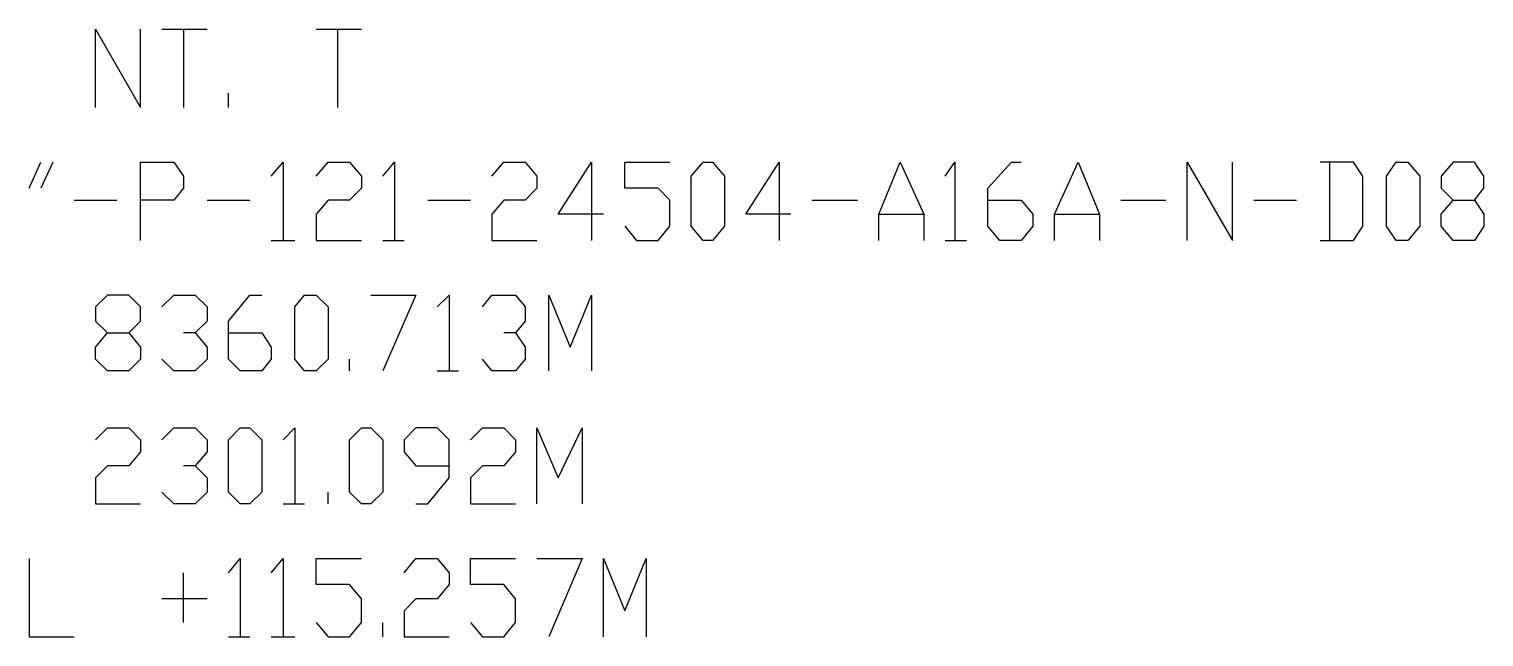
# Model space of a CAD drawing. Header units: millimetres. Extents: x 0 to 741, y 31 to 702.
# Drawn here: x 568.2 to 641.8, y 48 to 78.7 of the extents above; entities that cross this region are included whole.
import ezdxf

# ---------------------------------------------------------------- set-up
doc = ezdxf.new("R2010")
doc.units = ezdxf.units.MM
doc.layers.add('DIAGRAM', color=4, linetype='Continuous')

msp = doc.modelspace()

# ---------------------------------------------------------------- linework, layer by layer
at = {"layer": 'DIAGRAM'}
for p, q in [((571.564, 74.78), (571.564, 78.74)), ((571.564, 78.74), (573.844, 74.78)), ((573.844, 74.78), (573.844, 78.74)), ((574.924, 78.74), (577.204, 78.74)), ((576.004, 78.74), (576.004, 74.78)), ((582.724, 78.74), (585.004, 78.74)), ((583.804, 78.74), (583.804, 74.78)), ((578.284, 74.78), (578.284, 75.5)), ((568.204, 70.7), (568.804, 72.02)), ((569.404, 72.02), (568.804, 70.7)), ((573.844, 68.06), (573.844, 72.02)), ((573.844, 72.02), (575.524, 72.02)), ((575.524, 72.02), (576.004, 71.3)), ((580.444, 71.3), (581.044, 72.02)), ((581.044, 72.02), (581.044, 68.06)), ((582.724, 71.3), (583.324, 72.02)), ((583.324, 72.02), (584.404, 72.02)), ((584.404, 72.02), (585.004, 71.3)), ((586.084, 71.3), (586.684, 72.02)), ((586.684, 72.02), (586.684, 68.06)), ((591.604, 71.3), (592.204, 72.02)), ((592.204, 72.02), (593.284, 72.02)), ((593.284, 72.02), (593.884, 71.3)), ((594.964, 69.38), (596.644, 72.02)), ((596.644, 72.02), (596.644, 68.06)), ((598.324, 70.7), (598.324, 72.02)), ((598.324, 72.02), (600.604, 72.02)), ((601.684, 71.3), (602.284, 72.02)), ((602.284, 72.02), (602.764, 72.02)), ((602.764, 72.02), (603.364, 71.3)), ((604.444, 69.38), (606.124, 72.02)), ((606.124, 72.02), (606.124, 68.06)), ((611.164, 69.38), (612.244, 72.02)), ((612.244, 72.02), (613.444, 69.38)), ((614.524, 71.3), (615.004, 72.02)), ((615.004, 72.02), (615.004, 68.06)), ((616.684, 70.7), (617.884, 72.02)), ((617.884, 72.02), (618.364, 72.02)), ((620.044, 69.38), (621.244, 72.02)), ((621.244, 72.02), (622.324, 69.38)), ((626.764, 68.06), (626.764, 72.02)), ((626.764, 72.02), (629.044, 68.06)), ((629.044, 68.06), (629.044, 72.02)), ((635.164, 72.02), (633.484, 72.02)), ((633.964, 72.02), (633.964, 68.06)), ((635.644, 71.3), (635.164, 72.02)), ((636.844, 71.3), (637.324, 72.02)), ((637.324, 72.02), (637.924, 72.02)), ((637.924, 72.02), (638.524, 71.3)), ((640.204, 72.02), (639.604, 71.3)), ((641.284, 72.02), (640.204, 72.02)), ((641.764, 71.3), (641.284, 72.02)), ((576.004, 70.7), (575.524, 70.1)), ((576.004, 71.3), (576.004, 70.7)), ((585.004, 70.7), (584.404, 70.1)), ((585.004, 71.3), (585.004, 70.7)), ((593.884, 70.7), (593.284, 70.1)), ((593.884, 71.3), (593.884, 70.7)), ((600.004, 70.7), (598.324, 70.7)), ((600.604, 70.1), (600.004, 70.7)), ((601.684, 68.78), (601.684, 71.3)), ((603.364, 71.3), (603.364, 68.78)), ((616.684, 68.78), (616.684, 70.7)), ((635.644, 68.78), (635.644, 71.3)), ((636.844, 68.78), (636.844, 71.3)), ((638.524, 71.3), (638.524, 68.78)), ((639.604, 71.3), (639.604, 70.7)), ((639.604, 70.7), (640.204, 70.1)), ((641.284, 70.1), (641.764, 70.7)), ((641.764, 70.7), (641.764, 71.3)), ((570.484, 70.1), (572.644, 70.1)), ((575.524, 70.1), (573.844, 70.1)), ((577.204, 70.1), (579.364, 70.1)), ((583.324, 70.1), (582.724, 69.38)), ((584.404, 70.1), (583.324, 70.1)), ((588.364, 70.1), (590.524, 70.1)), ((592.204, 70.1), (591.604, 69.38)), ((593.284, 70.1), (592.204, 70.1)), ((600.604, 68.78), (600.604, 70.1)), ((607.804, 70.1), (610.084, 70.1)), ((616.684, 70.1), (618.364, 70.1)), ((618.364, 70.1), (618.964, 69.38)), ((623.404, 70.1), (625.684, 70.1)), ((630.124, 70.1), (632.284, 70.1)), ((639.604, 69.38), (640.204, 70.1)), ((640.204, 70.1), (641.284, 70.1)), ((641.284, 70.1), (641.764, 69.38)), ((582.724, 69.38), (582.724, 68.06)), ((591.604, 69.38), (591.604, 68.06)), ((597.244, 69.38), (594.964, 69.38)), ((606.724, 69.38), (604.444, 69.38)), ((611.164, 68.06), (611.164, 69.38)), ((611.164, 69.38), (613.444, 69.38)), ((613.444, 69.38), (613.444, 68.06)), ((618.964, 69.38), (618.964, 68.78)), ((620.044, 68.06), (620.044, 69.38)), ((620.044, 69.38), (622.324, 69.38)), ((622.324, 69.38), (622.324, 68.06)), ((639.604, 68.78), (639.604, 69.38)), ((641.764, 69.38), (641.764, 68.78)), ((598.324, 68.78), (598.924, 68.06)), ((600.004, 68.06), (600.604, 68.78)), ((602.284, 68.06), (601.684, 68.78)), ((603.364, 68.78), (602.764, 68.06)), ((617.284, 68.06), (616.684, 68.78)), ((618.964, 68.78), (618.364, 68.06)), ((635.164, 68.06), (635.644, 68.78)), ((637.324, 68.06), (636.844, 68.78)), ((638.524, 68.78), (637.924, 68.06)), ((640.204, 68.06), (639.604, 68.78)), ((641.764, 68.78), (641.284, 68.06)), ((580.444, 68.06), (581.644, 68.06)), ((582.724, 68.06), (585.004, 68.06)), ((586.084, 68.06), (587.164, 68.06)), ((591.604, 68.06), (593.884, 68.06)), ((598.924, 68.06), (600.004, 68.06)), ((602.764, 68.06), (602.284, 68.06)), ((614.524, 68.06), (615.604, 68.06)), ((618.364, 68.06), (617.284, 68.06)), ((633.484, 68.06), (635.164, 68.06)), ((637.924, 68.06), (637.324, 68.06)), ((641.284, 68.06), (640.204, 68.06)), ((572.164, 65.3), (571.564, 64.7)), ((573.244, 65.3), (572.164, 65.3)), ((573.844, 64.7), (573.244, 65.3)), ((574.924, 64.7), (575.524, 65.3)), ((575.524, 65.3), (576.604, 65.3)), ((576.604, 65.3), (577.204, 64.7)), ((578.284, 63.98), (579.364, 65.3)), ((579.364, 65.3), (579.964, 65.3)), ((581.644, 64.7), (582.124, 65.3)), ((582.124, 65.3), (582.724, 65.3)), ((582.724, 65.3), (583.324, 64.7)), ((585.484, 65.3), (587.764, 65.3)), ((587.764, 65.3), (586.084, 61.46)), ((588.844, 64.7), (589.444, 65.3)), ((589.444, 65.3), (589.444, 61.46)), ((591.124, 64.7), (591.604, 65.3)), ((591.604, 65.3), (592.804, 65.3)), ((592.804, 65.3), (593.284, 64.7)), ((594.484, 61.46), (594.484, 65.3)), ((594.484, 65.3), (595.564, 62.66)), ((595.564, 62.66), (596.644, 65.3)), ((596.644, 65.3), (596.644, 61.46)), ((571.564, 64.7), (571.564, 63.98)), ((573.844, 63.98), (573.844, 64.7)), ((577.204, 64.7), (577.204, 63.98)), ((581.644, 62.06), (581.644, 64.7)), ((583.324, 64.7), (583.324, 62.06)), ((593.284, 64.7), (593.284, 63.98)), ((571.564, 63.98), (572.164, 63.38)), ((571.564, 62.66), (572.164, 63.38)), ((572.164, 63.38), (573.244, 63.38)), ((573.244, 63.38), (573.844, 63.98)), ((573.244, 63.38), (573.844, 62.66)), ((576.604, 63.38), (576.004, 63.38)), ((577.204, 63.98), (576.604, 63.38)), ((576.604, 63.38), (577.204, 62.66)), ((578.284, 62.06), (578.284, 63.98)), ((578.284, 63.38), (579.964, 63.38)), ((579.964, 63.38), (580.444, 62.66)), ((592.804, 63.38), (592.204, 63.38)), ((593.284, 63.98), (592.804, 63.38)), ((592.804, 63.38), (593.284, 62.66)), ((571.564, 62.06), (571.564, 62.66)), ((573.844, 62.66), (573.844, 62.06)), ((577.204, 62.66), (577.204, 62.06)), ((580.444, 62.66), (580.444, 62.06)), ((593.284, 62.66), (593.284, 62.06)), ((572.164, 61.46), (571.564, 62.06)), ((573.844, 62.06), (573.244, 61.46)), ((575.524, 61.46), (574.924, 62.06)), ((577.204, 62.06), (576.604, 61.46)), ((578.884, 61.46), (578.284, 62.06)), ((580.444, 62.06), (579.964, 61.46)), ((582.124, 61.46), (581.644, 62.06)), ((583.324, 62.06), (582.724, 61.46)), ((584.404, 61.46), (584.404, 62.06)), ((591.604, 61.46), (591.124, 62.06)), ((593.284, 62.06), (592.804, 61.46)), ((573.244, 61.46), (572.164, 61.46)), ((576.604, 61.46), (575.524, 61.46)), ((579.964, 61.46), (578.884, 61.46)), ((582.724, 61.46), (582.124, 61.46)), ((588.844, 61.46), (589.924, 61.46)), ((592.804, 61.46), (591.604, 61.46)), ((571.564, 57.98), (572.164, 58.58)), ((572.164, 58.58), (573.244, 58.58)), ((573.244, 58.58), (573.844, 57.98)), ((574.924, 57.98), (575.524, 58.58)), ((575.524, 58.58), (576.604, 58.58)), ((576.604, 58.58), (577.204, 57.98)), ((578.284, 57.98), (578.884, 58.58)), ((578.884, 58.58), (579.364, 58.58)), ((579.364, 58.58), (579.964, 57.98)), ((581.044, 57.98), (581.644, 58.58)), ((581.644, 58.58), (581.644, 54.74)), ((584.404, 57.98), (585.004, 58.58)), ((585.004, 58.58), (585.484, 58.58)), ((585.484, 58.58), (586.084, 57.98)), ((587.764, 58.58), (587.164, 57.98)), ((588.844, 58.58), (587.764, 58.58)), ((589.444, 57.98), (588.844, 58.58)), ((590.524, 57.98), (591.124, 58.58)), ((591.124, 58.58), (592.204, 58.58)), ((592.204, 58.58), (592.804, 57.98)), ((593.884, 54.74), (593.884, 58.58)), ((593.884, 58.58), (594.964, 56.06)), ((594.964, 56.06), (596.164, 58.58)), ((596.164, 58.58), (596.164, 54.74)), ((573.844, 57.38), (573.244, 56.66)), ((573.844, 57.98), (573.844, 57.38)), ((577.204, 57.38), (576.604, 56.66)), ((577.204, 57.98), (577.204, 57.38)), ((578.284, 55.34), (578.284, 57.98)), ((579.964, 57.98), (579.964, 55.34)), ((584.404, 55.34), (584.404, 57.98)), ((586.084, 57.98), (586.084, 55.34)), ((587.164, 57.98), (587.164, 57.38)), ((587.164, 57.38), (587.764, 56.66)), ((589.444, 56.06), (589.444, 57.98)), ((592.804, 57.38), (592.204, 56.66)), ((592.804, 57.98), (592.804, 57.38)), ((572.164, 56.66), (571.564, 56.06)), ((573.244, 56.66), (572.164, 56.66)), ((576.604, 56.66), (576.004, 56.66)), ((576.604, 56.66), (577.204, 56.06)), ((587.764, 56.66), (589.444, 56.66)), ((591.124, 56.66), (590.524, 56.06)), ((592.204, 56.66), (591.124, 56.66)), ((571.564, 56.06), (571.564, 54.74)), ((577.204, 56.06), (577.204, 55.34)), ((588.364, 54.74), (589.444, 56.06)), ((590.524, 56.06), (590.524, 54.74)), ((575.524, 54.74), (574.924, 55.34)), ((577.204, 55.34), (576.604, 54.74)), ((578.884, 54.74), (578.284, 55.34)), ((579.964, 55.34), (579.364, 54.74)), ((583.324, 54.74), (583.324, 55.34)), ((585.004, 54.74), (584.404, 55.34)), ((586.084, 55.34), (585.484, 54.74)), ((571.564, 54.74), (573.844, 54.74)), ((576.604, 54.74), (575.524, 54.74)), ((579.364, 54.74), (578.884, 54.74)), ((581.044, 54.74), (582.124, 54.74)), ((585.484, 54.74), (585.004, 54.74)), ((587.764, 54.74), (588.364, 54.74)), ((590.524, 54.74), (592.804, 54.74)), ((568.204, 51.98), (568.204, 48.02)), ((578.284, 51.26), (578.884, 51.98)), ((578.884, 51.98), (578.884, 48.02)), ((580.444, 51.26), (581.044, 51.98)), ((581.044, 51.98), (581.044, 48.02)), ((582.724, 50.66), (582.724, 51.98)), ((582.724, 51.98), (585.004, 51.98)), ((587.164, 51.26), (587.764, 51.98)), ((587.764, 51.98), (588.844, 51.98)), ((588.844, 51.98), (589.444, 51.26)), ((590.524, 50.66), (590.524, 51.98)), ((590.524, 51.98), (592.804, 51.98)), ((593.884, 51.98), (596.164, 51.98)), ((596.164, 51.98), (594.484, 48.02)), ((597.244, 48.02), (597.244, 51.98)), ((597.244, 51.98), (598.324, 49.34)), ((598.324, 49.34), (599.404, 51.98)), ((599.404, 51.98), (599.404, 48.02)), ((576.004, 48.74), (576.004, 51.26)), ((589.444, 51.26), (589.444, 50.66)), ((584.404, 50.66), (582.724, 50.66)), ((585.004, 49.94), (584.404, 50.66)), ((589.444, 50.66), (588.844, 49.94)), ((592.204, 50.66), (590.524, 50.66)), ((592.804, 49.94), (592.204, 50.66)), ((577.204, 49.94), (574.924, 49.94)), ((585.004, 48.74), (585.004, 49.94)), ((587.764, 49.94), (587.164, 49.34)), ((587.164, 49.34), (587.164, 48.02)), ((588.844, 49.94), (587.764, 49.94)), ((592.804, 48.74), (592.804, 49.94)), ((582.724, 48.74), (583.324, 48.02)), ((584.404, 48.02), (585.004, 48.74)), ((586.084, 48.02), (586.084, 48.74)), ((590.524, 48.74), (591.124, 48.02)), ((592.204, 48.02), (592.804, 48.74)), ((568.204, 48.02), (570.484, 48.02)), ((578.284, 48.02), (579.364, 48.02)), ((580.444, 48.02), (581.644, 48.02)), ((583.324, 48.02), (584.404, 48.02)), ((587.164, 48.02), (589.444, 48.02)), ((591.124, 48.02), (592.204, 48.02))]:
    msp.add_line(p, q, dxfattribs=at)

doc.saveas('drawing.dxf')
